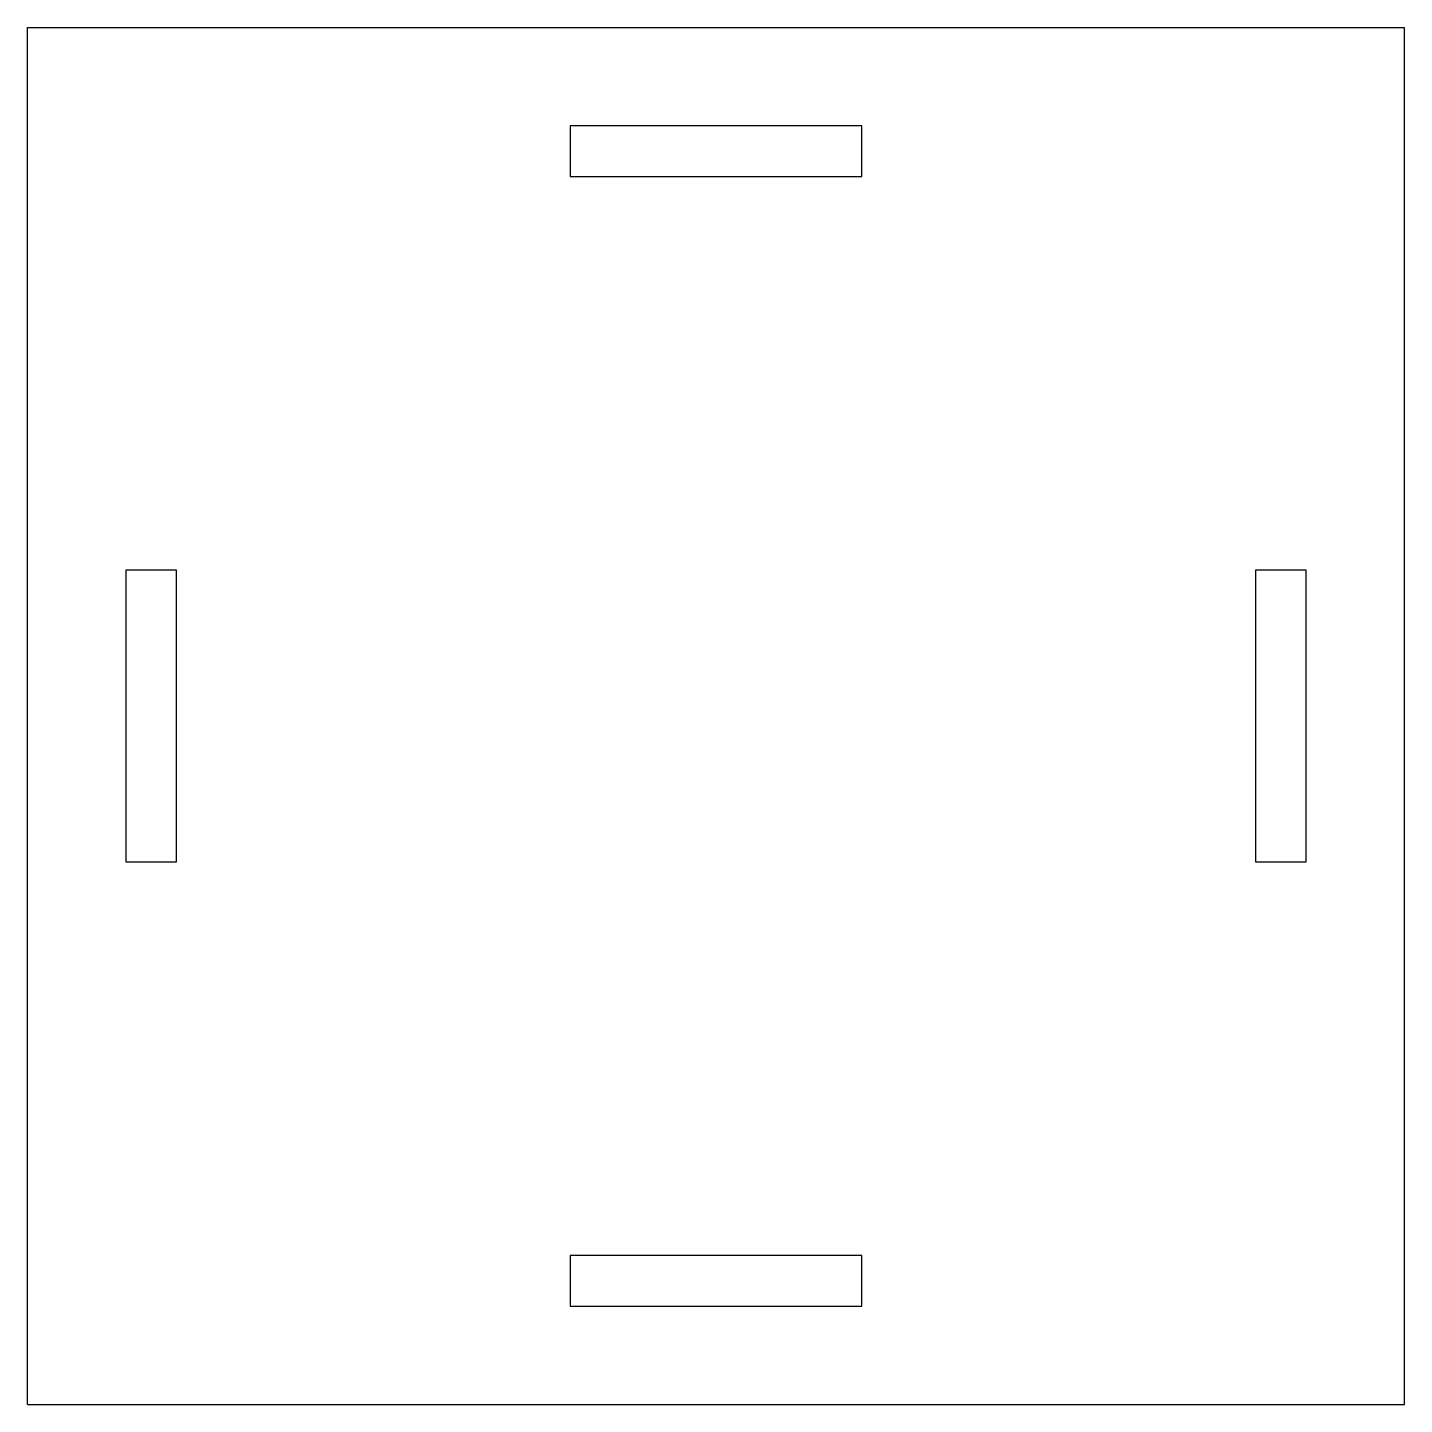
# Model space of a CAD drawing. Extents: x -17.5 to 17.5, y -3.8 to 31.2.
import ezdxf

# ---------------------------------------------------------------- set-up
doc = ezdxf.new("R2010")
doc.units = 0
doc.header["$MEASUREMENT"] = 0
doc.layers.add('VISIBLE', color=7, linetype='CONTINUOUS')

msp = doc.modelspace()

# ---------------------------------------------------------------- linework, layer by layer
at = {"layer": 'VISIBLE'}
for p, q in [((-17.5, -3.79), (-17.5, 31.21)), ((-17.5, 31.21), (17.5, 31.21)), ((17.5, -3.79), (17.5, 31.21)), ((-3.71, 28.71), (-3.71, 27.42)), ((3.71, 28.71), (-3.71, 28.71)), ((3.71, 27.42), (3.71, 28.71)), ((-3.71, 27.42), (3.71, 27.42)), ((-15, 17.42), (-15, 10)), ((-13.71, 17.42), (-15, 17.42)), ((-13.71, 10), (-13.71, 17.42)), ((13.71, 17.42), (13.71, 10)), ((15, 17.42), (13.71, 17.42)), ((15, 10), (15, 17.42)), ((-15, 10), (-13.71, 10)), ((13.71, 10), (15, 10)), ((3.71, 0), (-3.71, 0)), ((-3.71, 0), (-3.71, -1.29)), ((3.71, -1.29), (3.71, 0)), ((-3.71, -1.29), (3.71, -1.29)), ((-17.5, -3.79), (17.5, -3.79))]:
    msp.add_line(p, q, dxfattribs=at)

doc.saveas('drawing.dxf')
